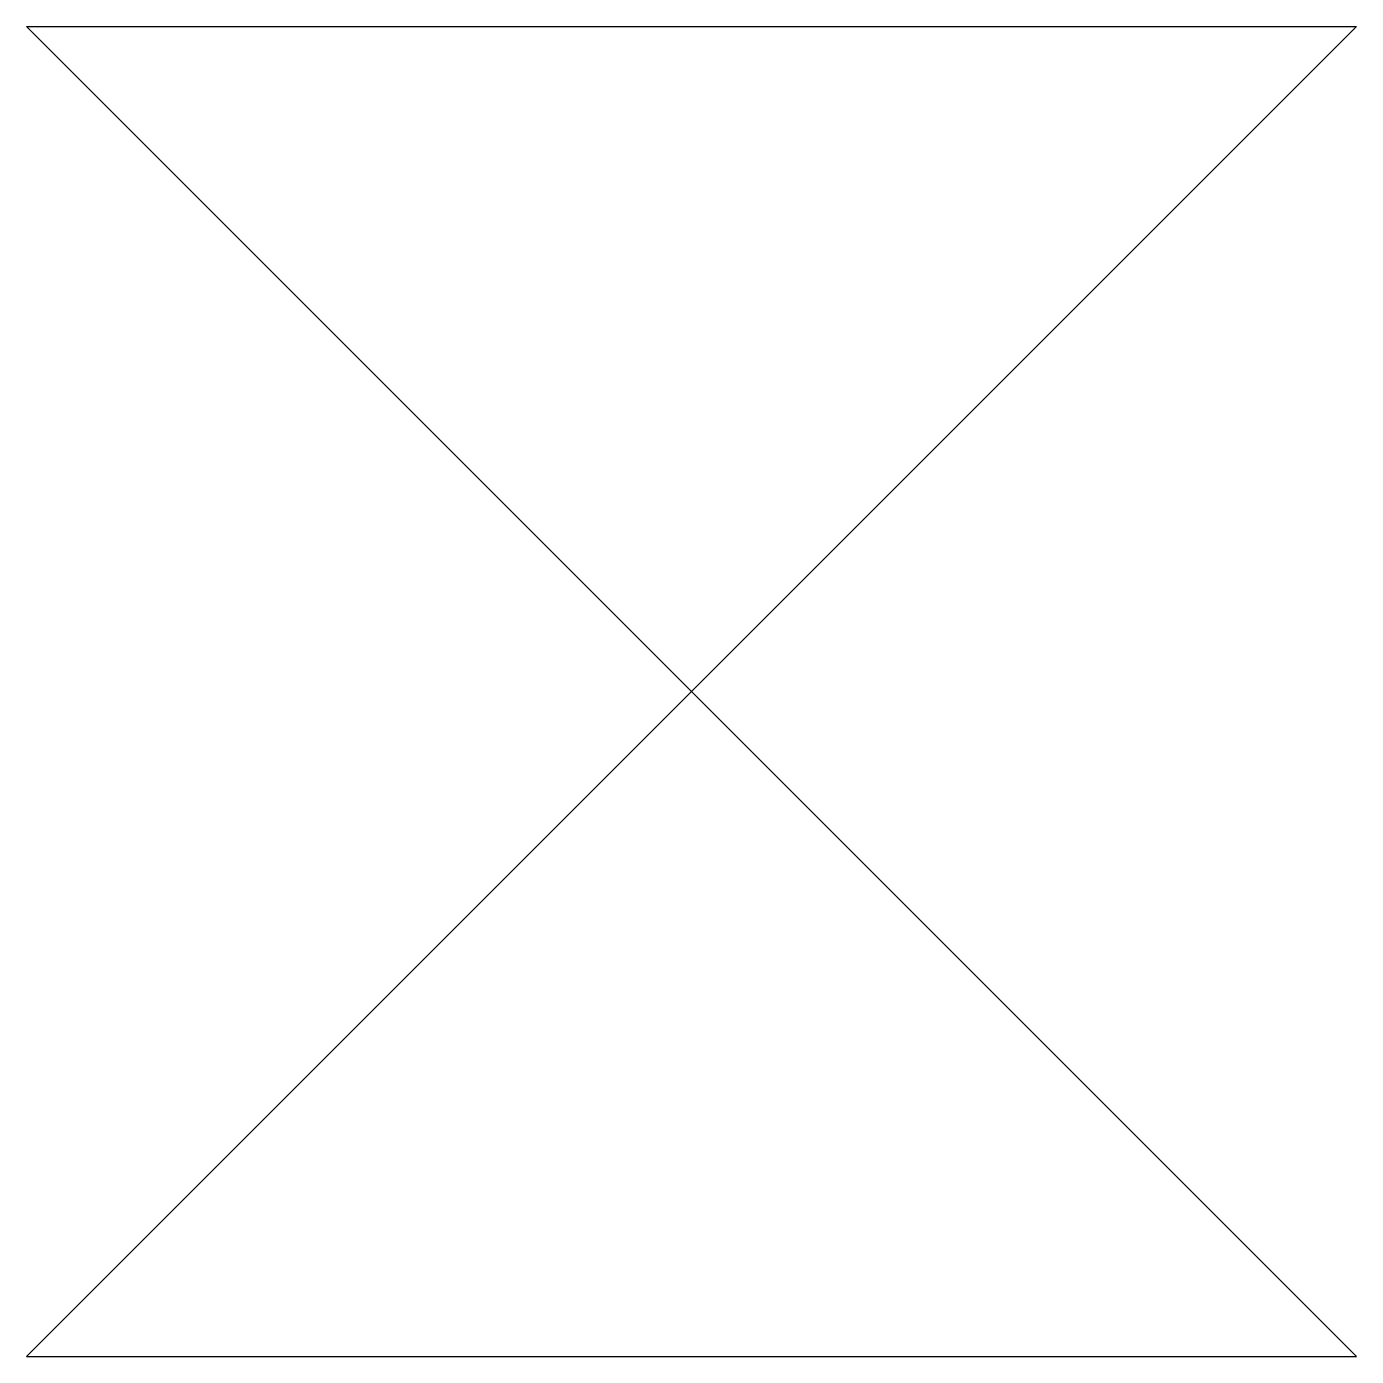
# Model space of a CAD drawing. Header units: millimetres. Extents: x 0 to 1, y 0 to 1.
import ezdxf

# ---------------------------------------------------------------- set-up
doc = ezdxf.new("R2010")
doc.units = ezdxf.units.MM
doc.layers.get('0').update_dxf_attribs({"color": 4})

msp = doc.modelspace()

# ---------------------------------------------------------------- linework, layer by layer
at = {"color": 0}
for p, q in [((0, 1), (1, 0)), ((0, 0), (1, 1))]:
    msp.add_line(p, q, dxfattribs=at)
at = {"color": 0, "linetype": 'ByBlock', "lineweight": -2}
for p, q in [((0, 1), (1, 1)), ((0, 0), (1, 0))]:
    msp.add_line(p, q, dxfattribs=at)

doc.saveas('drawing.dxf')
